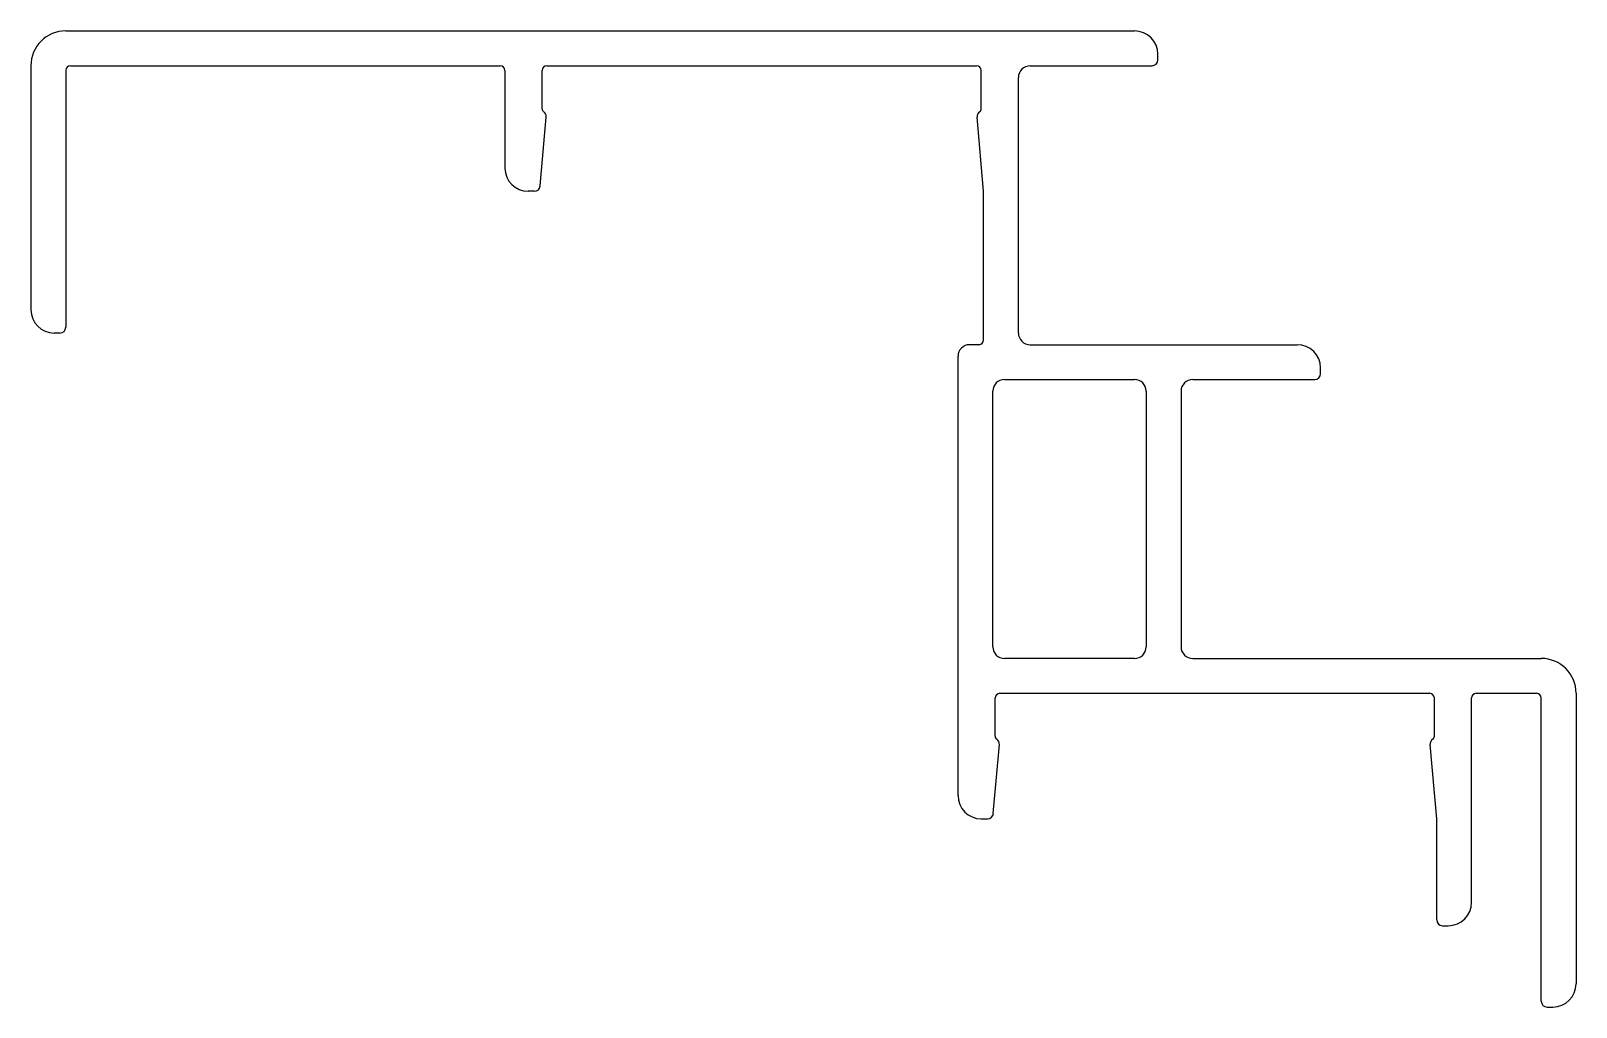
# Model space of a CAD drawing. Extents: x 599.8 to 666.3, y 548.2 to 590.2.
import ezdxf

# ---------------------------------------------------------------- set-up
doc = ezdxf.new("R2010")
doc.units = 0
doc.layers.add('PARÇA', color=5, linetype='CONTINUOUS')

msp = doc.modelspace()

# ---------------------------------------------------------------- linework, layer by layer
at = {"layer": 'PARÇA', "color": 0}
for p, q in [((601.327, 590.202), (647.327, 590.202)), ((648.327, 588.952), (648.327, 589.202)), ((599.827, 588.702), (599.827, 578.202)), ((601.527, 588.702), (620.027, 588.702)), ((622.027, 588.702), (640.527, 588.702)), ((642.827, 588.702), (648.077, 588.702)), ((601.327, 588.502), (601.327, 577.452)), ((620.227, 588.502), (620.227, 584.302)), ((621.827, 586.852), (621.827, 588.502)), ((640.727, 586.852), (640.727, 588.502)), ((642.327, 577.202), (642.327, 588.202)), ((621.747, 583.53), (622.007, 586.496)), ((640.827, 583.302), (640.548, 586.496)), ((621.498, 583.302), (621.227, 583.302)), ((640.827, 576.902), (640.827, 583.302)), ((601.077, 577.202), (600.827, 577.202)), ((640.627, 576.702), (640.227, 576.702)), ((642.827, 576.702), (654.327, 576.702)), ((639.727, 557.302), (639.727, 576.202)), ((655.327, 575.452), (655.327, 575.702)), ((641.227, 563.702), (641.227, 574.702)), ((641.727, 575.202), (647.327, 575.202)), ((647.827, 574.702), (647.827, 563.702)), ((649.327, 574.702), (649.327, 563.702)), ((649.827, 575.202), (655.077, 575.202)), ((647.327, 563.202), (641.727, 563.202)), ((649.827, 563.202), (664.827, 563.202)), ((641.327, 559.852), (641.327, 561.502)), ((641.527, 561.702), (660.027, 561.702)), ((660.227, 559.852), (660.227, 561.502)), ((661.827, 552.702), (661.827, 561.502)), ((662.027, 561.702), (664.627, 561.702)), ((664.827, 548.452), (664.827, 561.502)), ((666.327, 561.702), (666.327, 549.202)), ((641.247, 556.53), (641.507, 559.496)), ((660.327, 556.302), (660.048, 559.496)), ((640.727, 556.302), (640.998, 556.302)), ((660.327, 551.952), (660.327, 556.302)), ((660.577, 551.702), (660.827, 551.702)), ((665.077, 548.202), (665.327, 548.202))]:
    msp.add_line(p, q, dxfattribs=at)
for centre, radius, start, end in [((601.327, 588.702), 1.5, 90, 180), ((647.327, 589.202), 1, 0, 90), ((601.527, 588.502), 0.2, 90, 180), ((620.027, 588.502), 0.2, 0, 90), ((622.027, 588.502), 0.2, 90, 180), ((640.527, 588.502), 0.2, 0, 90), ((642.827, 588.202), 0.5, 90, 180), ((648.077, 588.952), 0.25, 270, 360), ((621.977, 586.852), 0.15, 180, 236.69829), ((621.758, 586.518), 0.25, 355, 56.69829), ((640.797, 586.518), 0.25, 123.30171, 185), ((640.577, 586.852), 0.15, 303.30171, 0), ((621.227, 584.302), 1, 180, 270), ((621.498, 583.552), 0.25, 270, 355), ((600.827, 578.202), 1, 180, 270), ((601.077, 577.452), 0.25, 270, 0), ((640.227, 576.202), 0.5, 90, 180), ((640.627, 576.902), 0.2, 270, 0), ((642.827, 577.202), 0.5, 180, 270), ((654.327, 575.702), 1, 0, 90), ((655.077, 575.452), 0.25, 270, 0), ((641.727, 574.702), 0.5, 90, 180), ((647.327, 574.702), 0.5, 0, 90), ((649.827, 574.702), 0.5, 90, 180), ((641.727, 563.702), 0.5, 180, 270), ((647.327, 563.702), 0.5, 270, 0), ((649.827, 563.702), 0.5, 180, 270), ((664.827, 561.702), 1.5, 0, 90), ((641.527, 561.502), 0.2, 90, 180), ((660.027, 561.502), 0.2, 0, 90), ((662.027, 561.502), 0.2, 90, 180), ((664.627, 561.502), 0.2, 0, 90), ((641.477, 559.852), 0.15, 180, 236.69829), ((641.258, 559.518), 0.25, 355, 56.69829), ((660.297, 559.518), 0.25, 123.30171, 185), ((660.077, 559.852), 0.15, 303.30171, 0), ((640.727, 557.302), 1, 180, 270), ((640.998, 556.552), 0.25, 270, 355), ((660.827, 552.702), 1, 270, 0), ((660.577, 551.952), 0.25, 180, 270), ((665.327, 549.202), 1, 270, 0), ((665.077, 548.452), 0.25, 180, 270)]:
    msp.add_arc(centre, radius, start, end, dxfattribs=at)

doc.saveas('drawing.dxf')
